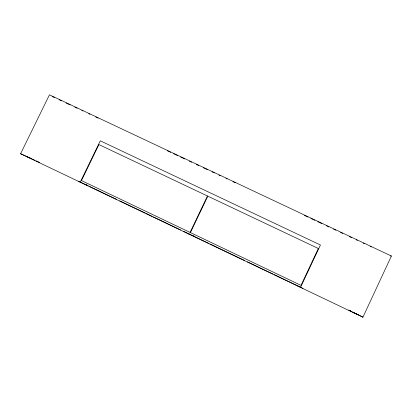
<?xml version="1.0" encoding="UTF-8"?>
<svg xmlns="http://www.w3.org/2000/svg" width="412" height="412" viewBox="0 0 412 412"><rect width="100%" height="100%" fill="white"/><g stroke="black" fill="none" stroke-linecap="round" stroke-linejoin="round"><path stroke-width="0.62" d="M362.931 317.188L391.4 256.027L49.45 94.811L20.6 153.743L362.931 317.188L356.303 313.738M80.211 182.202L100.296 140.822L320.433 245.001L300.518 287.391L297.582 285.753M390.494 255.976L391.4 256.027M191.173 235.149L194.129 236.091M188.001 233.635L190.375 234.423M78.713 181.424L87.612 185.446M26.476 156.467L34.804 160.289M35.968 160.814L39.475 162.385M20.6 153.743L31.585 158.677M52.154 96.454L54.477 97.551M59.127 99.74L61.455 100.837M66.105 103.031L70.174 104.952M74.824 107.141L77.152 108.238M81.803 110.431L82.961 110.983M88.776 113.722L89.94 114.268M95.754 117.008L98.077 118.105M167.257 150.725L170.748 152.368M173.653 153.738L177.721 155.659M180.631 157.029L184.7 158.944M189.35 161.138L191.673 162.235M196.323 164.429L198.651 165.526M203.301 167.715L207.37 169.636M212.02 171.83L214.348 172.927M218.999 175.115L220.162 175.667M225.972 178.406L227.136 178.952M232.95 181.697L235.273 182.794M304.453 215.409L307.944 217.052M310.849 218.422L314.917 220.343M317.827 221.713L321.896 223.634M326.546 225.822L328.869 226.919M333.519 229.113L335.847 230.21M340.497 232.404L342.825 233.496M349.216 236.514L351.544 237.611M356.195 239.805L357.358 240.351M363.168 243.09L364.332 243.641M370.146 246.381L371.31 246.927M85.433 184.488L88.333 185.874M89.497 186.43L116.781 199.454M119.681 200.84L145.225 213.035M146.384 213.591L152.188 216.362M153.352 216.918L180.636 229.942M183.536 231.328L209.08 243.523M210.238 244.079L244.491 260.43M247.396 261.816L272.935 274.011M274.098 274.567L297.897 285.928M348.712 310.051L354.959 313.316M349.659 310.411L350.797 311.003M353.645 312.487L358.198 314.866M300.142 286.932L302.928 288.472M318.337 248.503L301.017 285.367L190.432 232.584L207.823 196.163L318.337 248.503M207.463 195.988L190.066 232.414L81.447 180.569L98.911 144.581L207.463 195.988"/></g></svg>
